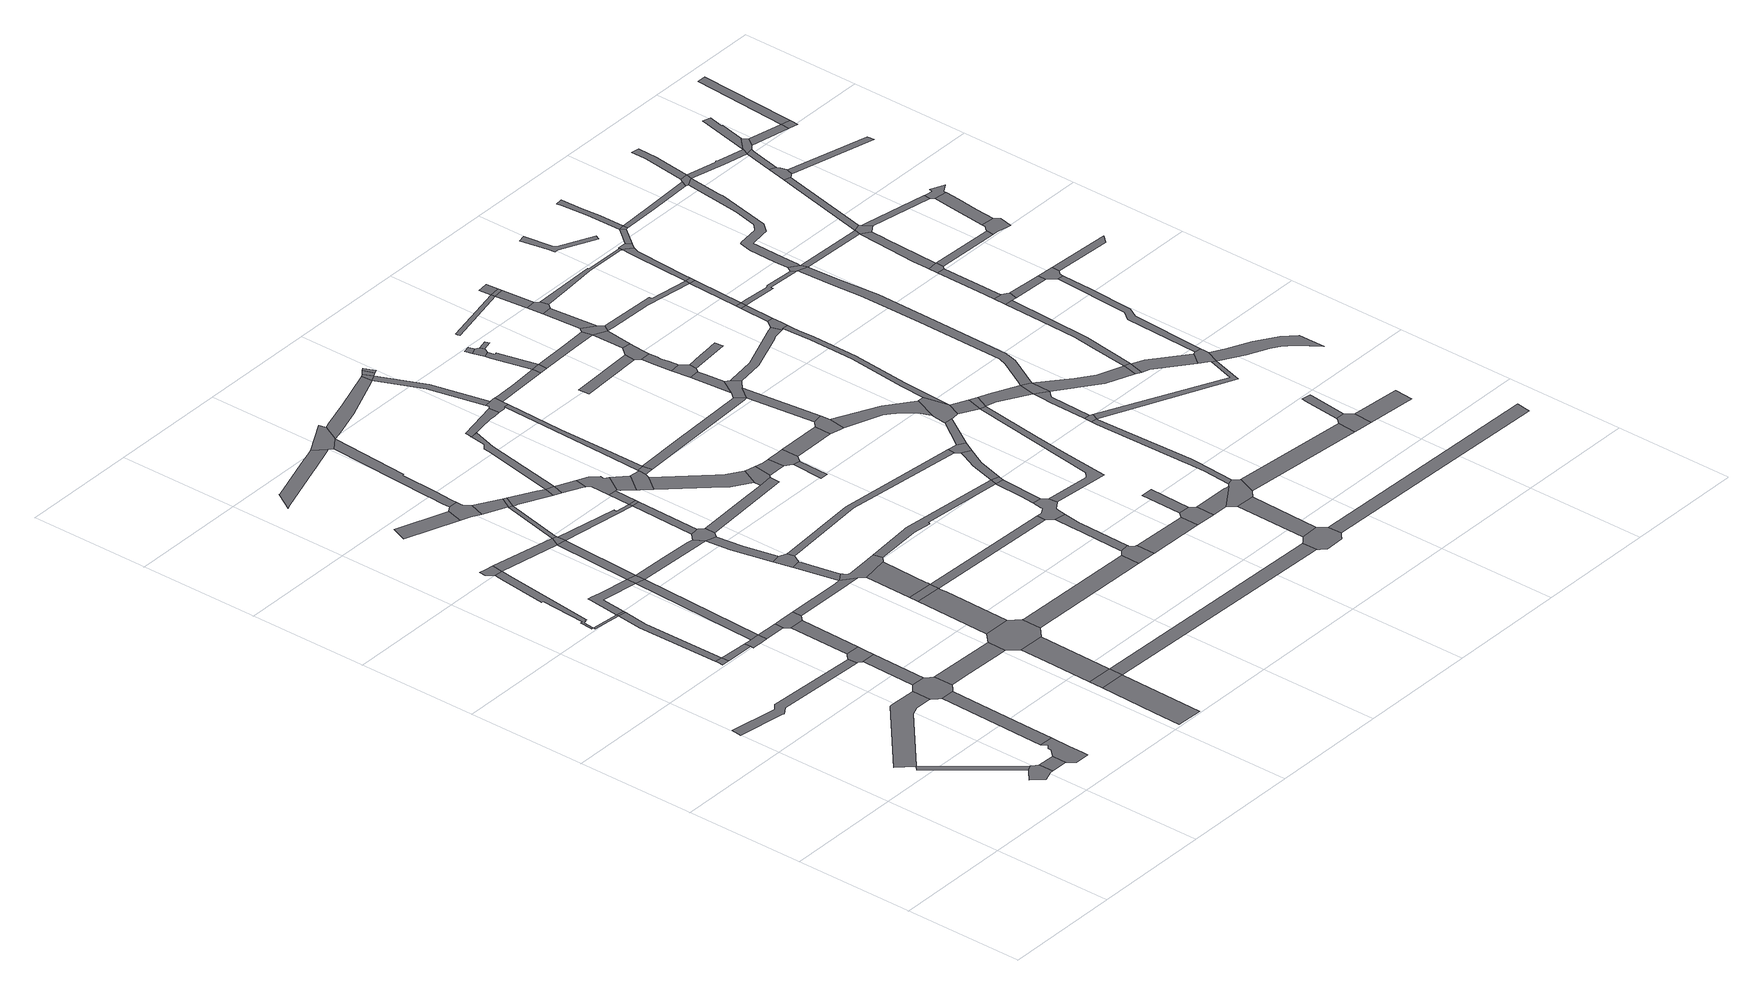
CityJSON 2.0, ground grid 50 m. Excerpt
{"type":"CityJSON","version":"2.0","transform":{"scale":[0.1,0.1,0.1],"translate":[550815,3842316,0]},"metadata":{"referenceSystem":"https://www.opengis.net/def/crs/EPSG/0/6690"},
"CityObjects":{
"road1":{"type":"Road","attributes":{"RoadStructureAttribute.sectionType":"1"},"geometry":[{"type":"MultiSurface","lod":"1","boundaries":[[[0,1,2,3]]]}]},
"road2":{"type":"Road","geometry":[{"type":"MultiSurface","lod":"1","boundaries":[[[4,5,3,2,6,7,8,9,10,11,12]]]}]},
"road3":{"type":"Road","attributes":{"RoadStructureAttribute.sectionType":"1"},"geometry":[{"type":"MultiSurface","lod":"1","boundaries":[[[13,14,15,16,17,0,18,19,20,21,22,23,24]]]}]},
"road4":{"type":"Road","attributes":{"RoadStructureAttribute.sectionType":"1"},"geometry":[{"type":"MultiSurface","lod":"1","boundaries":[[[12,11,25,26]]]}]},
"road5":{"type":"Road","attributes":{"RoadStructureAttribute.sectionType":"1"},"geometry":[{"type":"MultiSurface","lod":"1","boundaries":[[[27,28,29,30,31,32,33,34,35,36,37,38,39,40,41]]]}]},
"road6":{"type":"Road","geometry":[{"type":"MultiSurface","lod":"1","boundaries":[[[42,43,44,45,26,25,46,47,48,49,50]]]}]},
"road7":{"type":"Road","geometry":[{"type":"MultiSurface","lod":"1","boundaries":[[[51,52,53,54,55]]]}]},
"road8":{"type":"Road","attributes":{"RoadStructureAttribute.sectionType":"1"},"geometry":[{"type":"MultiSurface","lod":"1","boundaries":[[[56,57,58,42,50,59,60,61]]]}]},
"road9":{"type":"Road","attributes":{"RoadStructureAttribute.sectionType":"1"},"geometry":[{"type":"MultiSurface","lod":"1","boundaries":[[[55,54,62,63]]]}]},
"road10":{"type":"Road","attributes":{"RoadStructureAttribute.sectionType":"1"},"geometry":[{"type":"MultiSurface","lod":"1","boundaries":[[[64,65,66,51,55,67,68]]]}]},
"road11":{"type":"Road","attributes":{"RoadStructureAttribute.sectionType":"1"},"geometry":[{"type":"MultiSurface","lod":"1","boundaries":[[[69,70,64,71]]]}]},
"road12":{"type":"Road","attributes":{"RoadStructureAttribute.sectionType":"1"},"geometry":[{"type":"MultiSurface","lod":"1","boundaries":[[[72,73,74,75,76,77,78,79,80,69,81,82,83,84,85,86,87,88]]]}]},
"road13":{"type":"Road","geometry":[{"type":"MultiSurface","lod":"1","boundaries":[[[89,90,91,24,23,92,93,56,61,94,95,96,97,98]]]}]},
"road14":{"type":"Road","geometry":[{"type":"MultiSurface","lod":"1","boundaries":[[[71,64,68,99]]]}]},
"road15":{"type":"Road","geometry":[{"type":"MultiSurface","lod":"1","boundaries":[[[63,62,100,101,102,103,104,105,106,107]]]}]},
"road16":{"type":"Road","attributes":{"RoadStructureAttribute.sectionType":"1"},"geometry":[{"type":"MultiSurface","lod":"1","boundaries":[[[108,109,89,98,110]]]}]},
"road17":{"type":"Road","geometry":[{"type":"MultiSurface","lod":"1","boundaries":[[[111,112,113,114,72,88,115,116]]]}]},
"road18":{"type":"Road","geometry":[{"type":"MultiSurface","lod":"1","boundaries":[[[117,118,41,40,119,120,108,110,121,122]]]}]},
"road19":{"type":"Road","attributes":{"RoadStructureAttribute.sectionType":"1"},"geometry":[{"type":"MultiSurface","lod":"1","boundaries":[[[106,105,123,124]]]}]},
"road20":{"type":"Road","attributes":{"RoadStructureAttribute.sectionType":"1"},"geometry":[{"type":"MultiSurface","lod":"1","boundaries":[[[125,126,127,128,71,99,129,130,131,132]]]}]},
"road21":{"type":"Road","attributes":{"RoadStructureAttribute.sectionType":"1"},"geometry":[{"type":"MultiSurface","lod":"1","boundaries":[[[131,107,106,133]]]}]},
"road22":{"type":"Road","attributes":{"RoadStructureAttribute.sectionType":"1"},"geometry":[{"type":"MultiSurface","lod":"1","boundaries":[[[134,117,122,135]]]}]},
"road23":{"type":"Road","attributes":{"RoadStructureAttribute.sectionType":"1"},"geometry":[{"type":"MultiSurface","lod":"1","boundaries":[[[96,95,136,137,138,139]]]}]},
"road24":{"type":"Road","geometry":[{"type":"MultiSurface","lod":"1","boundaries":[[[140,141,124,123,142,134,135,143,144,145]]]}]},
"road25":{"type":"Road","attributes":{"RoadStructureAttribute.sectionType":"1"},"geometry":[{"type":"MultiSurface","lod":"1","boundaries":[[[146,147,148,149,150,151]]]}]},
"road26":{"type":"Road","attributes":{"RoadStructureAttribute.sectionType":"1"},"geometry":[{"type":"MultiSurface","lod":"1","boundaries":[[[116,115,152,153]]]}]},
"road27":{"type":"Road","geometry":[{"type":"MultiSurface","lod":"1","boundaries":[[[132,131,133,154]]]}]},
"road28":{"type":"Road","attributes":{"RoadStructureAttribute.sectionType":"1"},"geometry":[{"type":"MultiSurface","lod":"1","boundaries":[[[155,156,157,158]]]}]},
"road29":{"type":"Road","geometry":[{"type":"MultiSurface","lod":"1","boundaries":[[[159,146,151,160]]]}]},
"road30":{"type":"Road","attributes":{"RoadStructureAttribute.sectionType":"1"},"geometry":[{"type":"MultiSurface","lod":"1","boundaries":[[[152,132,154,161,162]]]}]},
"road31":{"type":"Road","attributes":{"RoadStructureAttribute.sectionType":"1"},"geometry":[{"type":"MultiSurface","lod":"1","boundaries":[[[163,164,165,159,160,166,167]]]}]},
"road32":{"type":"Road","geometry":[{"type":"MultiSurface","lod":"1","boundaries":[[[153,152,162,168,169]]]}]},
"road33":{"type":"Road","attributes":{"function":"3","RoadStructureAttribute.sectionType":"1"},"geometry":[{"type":"MultiSurface","lod":"1","boundaries":[[[170,171,172,173,174,175,176,177,178,179,180]]]}]},
"road34":{"type":"Road","attributes":{"RoadStructureAttribute.sectionType":"1"},"geometry":[{"type":"MultiSurface","lod":"1","boundaries":[[[181,145,144,182,183,184]]]}]},
"road35":{"type":"Road","geometry":[{"type":"MultiSurface","lod":"1","boundaries":[[[185,186,158,157,187,188,189,190,191,192,193]]]}]},
"road36":{"type":"Road","attributes":{"RoadStructureAttribute.sectionType":"1"},"geometry":[{"type":"MultiSurface","lod":"1","boundaries":[[[194,195,154,133,196,197,198,199]]]}]},
"road37":{"type":"Road","geometry":[{"type":"MultiSurface","lod":"1","boundaries":[[[200,139,138,163,167,201,202,203,204]]]}]},
"road38":{"type":"Road","attributes":{"RoadStructureAttribute.sectionType":"1"},"geometry":[{"type":"MultiSurface","lod":"1","boundaries":[[[205,206,153,169,207,208,209]]]}]},
"road39":{"type":"Road","attributes":{"RoadStructureAttribute.sectionType":"1"},"geometry":[{"type":"MultiSurface","lod":"1","boundaries":[[[189,188,210,211]]]}]},
"road40":{"type":"Road","attributes":{"RoadStructureAttribute.sectionType":"1"},"geometry":[{"type":"MultiSurface","lod":"1","boundaries":[[[212,200,204,213,214,215]]]}]},
"road41":{"type":"Road","geometry":[{"type":"MultiSurface","lod":"1","boundaries":[[[211,210,205,209,216]]]}]},
"road42":{"type":"Road","attributes":{"RoadStructureAttribute.sectionType":"1"},"geometry":[{"type":"MultiSurface","lod":"1","boundaries":[[[217,218,219,168,162,220,221]]]}]},
"road43":{"type":"Road","attributes":{"RoadStructureAttribute.sectionType":"1"},"geometry":[{"type":"MultiSurface","lod":"1","boundaries":[[[222,223,224,225,184,226]]]}]},
"road44":{"type":"Road","attributes":{"RoadStructureAttribute.sectionType":"1"},"geometry":[{"type":"MultiSurface","lod":"1","boundaries":[[[227,228,229,230,231,232,233,234,235,236,237,185,193]]]}]},
"road45":{"type":"Road","geometry":[{"type":"MultiSurface","lod":"1","boundaries":[[[238,212,215,239]]]}]},
"road46":{"type":"Road","geometry":[{"type":"MultiSurface","lod":"1","boundaries":[[[240,241,242,224,223,243,244,245]]]}]},
"road47":{"type":"Road","attributes":{"RoadStructureAttribute.sectionType":"1"},"geometry":[{"type":"MultiSurface","lod":"1","boundaries":[[[198,246,242,241,247,248]]]}]},
"road48":{"type":"Road","attributes":{"RoadStructureAttribute.sectionType":"1"},"geometry":[{"type":"MultiSurface","lod":"1","boundaries":[[[249,216,209,250,251,252,253]]]}]},
"road49":{"type":"Road","attributes":{"RoadStructureAttribute.sectionType":"1"},"geometry":[{"type":"MultiSurface","lod":"1","boundaries":[[[254,255,256,257,238,239]]]}]},
"road50":{"type":"Road","geometry":[{"type":"MultiSurface","lod":"1","boundaries":[[[258,259,260,199,198,248,261,262]]]}]},
"road51":{"type":"Road","geometry":[{"type":"MultiSurface","lod":"1","boundaries":[[[263,264,265,266,267,226,184,183,257,256,268,269]]]}]},
"road52":{"type":"Road","geometry":[{"type":"MultiSurface","lod":"1","boundaries":[[[270,170,180,271,233,232,272]]]}]},
"road53":{"type":"Road","attributes":{"RoadStructureAttribute.sectionType":"1"},"geometry":[{"type":"MultiSurface","lod":"1","boundaries":[[[220,273,260,259,274]]]}]},
"road54":{"type":"Road","geometry":[{"type":"MultiSurface","lod":"1","boundaries":[[[253,252,275,276]]]}]},
"road55":{"type":"Road","geometry":[{"type":"MultiSurface","lod":"1","boundaries":[[[221,220,274,277]]]}]},
"road56":{"type":"Road","attributes":{"RoadStructureAttribute.sectionType":"1"},"geometry":[{"type":"MultiSurface","lod":"1","boundaries":[[[278,276,275,279,280,281]]]}]},
"road57":{"type":"Road","attributes":{"RoadStructureAttribute.sectionType":"1"},"geometry":[{"type":"MultiSurface","lod":"1","boundaries":[[[282,221,277,283]]]}]},
"road58":{"type":"Road","geometry":[{"type":"MultiSurface","lod":"1","boundaries":[[[284,285,286,281,280,287,288,282,283,289,290]]]}]},
"road59":{"type":"Road","attributes":{"RoadStructureAttribute.sectionType":"1"},"geometry":[{"type":"MultiSurface","lod":"1","boundaries":[[[202,201,291,292]]]}]},
"road60":{"type":"Road","attributes":{"RoadStructureAttribute.sectionType":"1"},"geometry":[{"type":"MultiSurface","lod":"1","boundaries":[[[293,294,295,296,297,298,253,276]]]}]},
"road61":{"type":"Road","attributes":{"RoadStructureAttribute.sectionType":"1"},"geometry":[{"type":"MultiSurface","lod":"1","boundaries":[[[290,289,299,300,301]]]}]},
"road62":{"type":"Road","geometry":[{"type":"MultiSurface","lod":"1","boundaries":[[[301,300,302,303,304,305,306]]]}]},
"road63":{"type":"Road","attributes":{"RoadStructureAttribute.sectionType":"1"},"geometry":[{"type":"MultiSurface","lod":"1","boundaries":[[[307,308,309,310,311,262,261]]]}]},
"road64":{"type":"Road","attributes":{"RoadStructureAttribute.sectionType":"1"},"geometry":[{"type":"MultiSurface","lod":"1","boundaries":[[[160,151,312,313]]]}]},
"road65":{"type":"Road","attributes":{"function":"3","RoadStructureAttribute.sectionType":"1"},"geometry":[{"type":"MultiSurface","lod":"1","boundaries":[[[314,315,316,272,232,317,318,319,320,321,322]]]}]},
"road66":{"type":"Road","attributes":{"RoadStructureAttribute.sectionType":"1"},"geometry":[{"type":"MultiSurface","lod":"1","boundaries":[[[239,215,323,324]]]}]},
"road67":{"type":"Road","geometry":[{"type":"MultiSurface","lod":"1","boundaries":[[[325,326,306,305,327]]]}]},
"road68":{"type":"Road","attributes":{"RoadStructureAttribute.sectionType":"1"},"geometry":[{"type":"MultiSurface","lod":"1","boundaries":[[[328,329,330,304,303,331,332,333,334]]]}]},
"road69":{"type":"Road","attributes":{"RoadStructureAttribute.sectionType":"1"},"geometry":[{"type":"MultiSurface","lod":"1","boundaries":[[[335,336,337,338,295,339,340,341,342]]]}]},
"road70":{"type":"Road","attributes":{"RoadStructureAttribute.sectionType":"1"},"geometry":[{"type":"MultiSurface","lod":"1","boundaries":[[[343,344,345,326,325,346,347,348]]]}]},
"road71":{"type":"Road","attributes":{"RoadStructureAttribute.sectionType":"1"},"geometry":[{"type":"MultiSurface","lod":"1","boundaries":[[[349,350,269,268,351,352,353,354,355,356,357]]]}]},
"road72":{"type":"Road","attributes":{"RoadStructureAttribute.sectionType":"1"},"geometry":[{"type":"MultiSurface","lod":"1","boundaries":[[[358,245,244,359,360,361]]]}]},
"road73":{"type":"Road","geometry":[{"type":"MultiSurface","lod":"1","boundaries":[[[362,334,333,310,309,363,364,365]]]}]},
"road74":{"type":"Road","geometry":[{"type":"MultiSurface","lod":"1","boundaries":[[[366,367,368,369,292,291,370,371]]]}]},
"road75":{"type":"Road","geometry":[{"type":"MultiSurface","lod":"1","boundaries":[[[372,314,322,373]]]}]},
"road76":{"type":"Road","attributes":{"RoadStructureAttribute.sectionType":"1"},"geometry":[{"type":"MultiSurface","lod":"1","boundaries":[[[374,375,373,322,376,377,378]]]}]},
"road77":{"type":"Road","geometry":[{"type":"MultiSurface","lod":"1","boundaries":[[[378,377,379,335,342,380,381,343,348,382,383,384]]]}]},
"road78":{"type":"Road","attributes":{"RoadStructureAttribute.sectionType":"1"},"geometry":[{"type":"MultiSurface","lod":"1","boundaries":[[[385,365,364,386,387,388]]]}]},
"road79":{"type":"Road","attributes":{"function":"3","RoadStructureAttribute.sectionType":"1"},"geometry":[{"type":"MultiSurface","lod":"1","boundaries":[[[389,372,373,390,391]]]}]},
"road80":{"type":"Road","geometry":[{"type":"MultiSurface","lod":"1","boundaries":[[[392,389,391,393]]]}]},
"road81":{"type":"Road","geometry":[{"type":"MultiSurface","lod":"1","boundaries":[[[394,395,396,397,398]]]}]},
"road82":{"type":"Road","attributes":{"RoadStructureAttribute.sectionType":"1"},"geometry":[{"type":"MultiSurface","lod":"1","boundaries":[[[399,400,401,402,403,369,368,404,405,406,407]]]}]},
"road83":{"type":"Road","geometry":[{"type":"MultiSurface","lod":"1","boundaries":[[[408,409,388,387,410,411,394,398,412,413,414]]]}]},
"road84":{"type":"Road","attributes":{"RoadStructureAttribute.sectionType":"1"},"geometry":[{"type":"MultiSurface","lod":"1","boundaries":[[[415,416,417,325,327,418,419,420]]]}]},
"road85":{"type":"Road","geometry":[{"type":"MultiSurface","lod":"1","boundaries":[[[421,422,423,424,425,426,427,324,323,428,399,407,429,430,431,432,433,434,435,436,437]]]}]},
"road86":{"type":"Road","attributes":{"RoadStructureAttribute.sectionType":"1"},"geometry":[{"type":"MultiSurface","lod":"1","boundaries":[[[438,371,370,439,440]]]}]},
"road87":{"type":"Road","attributes":{"RoadStructureAttribute.sectionType":"1"},"geometry":[{"type":"MultiSurface","lod":"1","boundaries":[[[441,442,443,384,383,444,445,446]]]}]},
"road88":{"type":"Road","attributes":{"RoadStructureAttribute.sectionType":"1"},"geometry":[{"type":"MultiSurface","lod":"1","boundaries":[[[356,447,421,437,448]]]}]},
"road89":{"type":"Road","attributes":{"RoadStructureAttribute.sectionType":"1"},"geometry":[{"type":"MultiSurface","lod":"1","boundaries":[[[414,413,449,450,451]]]}]},
"road90":{"type":"Road","geometry":[{"type":"MultiSurface","lod":"1","boundaries":[[[357,356,448,452]]]}]},
"road91":{"type":"Road","geometry":[{"type":"MultiSurface","lod":"1","boundaries":[[[453,441,446,454]]]}]},
"road92":{"type":"Road","attributes":{"RoadStructureAttribute.sectionType":"1"},"geometry":[{"type":"MultiSurface","lod":"1","boundaries":[[[455,456,457,458,459,441,453]]]}]},
"road93":{"type":"Road","attributes":{"RoadStructureAttribute.sectionType":"1"},"geometry":[{"type":"MultiSurface","lod":"1","boundaries":[[[460,461,462,463]]]}]},
"road94":{"type":"Road","geometry":[{"type":"MultiSurface","lod":"1","boundaries":[[[463,462,458,457,464,465]]]}]},
"road95":{"type":"Road","geometry":[{"type":"MultiSurface","lod":"1","boundaries":[[[466,440,439,467,468,469]]]}]},
"road96":{"type":"Road","attributes":{"RoadStructureAttribute.sectionType":"1"},"geometry":[{"type":"MultiSurface","lod":"1","boundaries":[[[470,471,472,473,357,452,474,475]]]}]},
"road97":{"type":"Road","geometry":[{"type":"MultiSurface","lod":"1","boundaries":[[[476,477,451,450,478,479,480]]]}]},
"road98":{"type":"Road","geometry":[{"type":"MultiSurface","lod":"1","boundaries":[[[481,482,483,484,485,486,313,312,487,488,489,490,491,492]]]}]},
"road99":{"type":"Road","attributes":{"RoadStructureAttribute.sectionType":"1"},"geometry":[{"type":"MultiSurface","lod":"1","boundaries":[[[493,494,495,496]]]}]},
"road100":{"type":"Road","geometry":[{"type":"MultiSurface","lod":"1","boundaries":[[[497,498,466,469]]]}]},
"road101":{"type":"Road","geometry":[{"type":"MultiSurface","lod":"1","boundaries":[[[499,500,465,464]]]}]},
"road102":{"type":"Road","geometry":[{"type":"MultiSurface","lod":"1","boundaries":[[[361,360,501,470,475,502,503]]]}]},
"road103":{"type":"Road","attributes":{"RoadStructureAttribute.sectionType":"1"},"geometry":[{"type":"MultiSurface","lod":"1","boundaries":[[[504,420,477,476]]]}]},
"road104":{"type":"Road","attributes":{"RoadStructureAttribute.sectionType":"1"},"geometry":[{"type":"MultiSurface","lod":"1","boundaries":[[[505,506,484,483,507]]]}]},
"road105":{"type":"Road","attributes":{"RoadStructureAttribute.sectionType":"1"},"geometry":[{"type":"MultiSurface","lod":"1","boundaries":[[[508,509,468,467,510,511]]]}]},
"road106":{"type":"Road","attributes":{"RoadStructureAttribute.sectionType":"1"},"geometry":[{"type":"MultiSurface","lod":"1","boundaries":[[[512,513,514,515,516,434,433,517,518,519,520,521,522]]]}]},
"road107":{"type":"Road","geometry":[{"type":"MultiSurface","lod":"1","boundaries":[[[523,524,525,526,415,420,504,527,528,529]]]}]},
"road108":{"type":"Road","attributes":{"RoadStructureAttribute.sectionType":"1"},"geometry":[{"type":"MultiSurface","lod":"1","boundaries":[[[530,531,453,454,532,533]]]}]},
"road109":{"type":"Road","attributes":{"RoadStructureAttribute.sectionType":"1"},"geometry":[{"type":"MultiSurface","lod":"1","boundaries":[[[534,535,536,537,524,523]]]}]},
"road110":{"type":"Road","attributes":{"RoadStructureAttribute.sectionType":"1"},"geometry":[{"type":"MultiSurface","lod":"1","boundaries":[[[538,503,502,539,540]]]}]},
"road111":{"type":"Road","attributes":{"RoadStructureAttribute.sectionType":"1"},"geometry":[{"type":"MultiSurface","lod":"1","boundaries":[[[541,542,543,480,479,544,545,546,547,548,549,550,551,552]]]}]},
"road112":{"type":"Road","geometry":[{"type":"MultiSurface","lod":"1","boundaries":[[[553,554,536,535,555,556]]]}]},
"road113":{"type":"Road","geometry":[{"type":"MultiSurface","lod":"1","boundaries":[[[557,558,511,510,505,507,559,560]]]}]},
"road114":{"type":"Road","attributes":{"RoadStructureAttribute.sectionType":"1"},"geometry":[{"type":"MultiSurface","lod":"1","boundaries":[[[561,562,563,564,565,566,554,553]]]}]},
"road115":{"type":"Road","geometry":[{"type":"MultiSurface","lod":"1","boundaries":[[[567,493,496,565,564,568,569,570]]]}]},
"road116":{"type":"Road","attributes":{"RoadStructureAttribute.sectionType":"1"},"geometry":[{"type":"MultiSurface","lod":"1","boundaries":[[[571,572,573,574,575]]]}]},
"road117":{"type":"Road","attributes":{"RoadStructureAttribute.sectionType":"1"},"geometry":[{"type":"MultiSurface","lod":"1","boundaries":[[[533,567,570,576]]]}]},
"road118":{"type":"Road","geometry":[{"type":"MultiSurface","lod":"1","boundaries":[[[552,551,577,538,540,578,579,580,581,582]]]}]},
"road119":{"type":"Road","geometry":[{"type":"MultiSurface","lod":"1","boundaries":[[[583,584,585,586,556,555]]]}]},
"road120":{"type":"Road","geometry":[{"type":"MultiSurface","lod":"1","boundaries":[[[587,530,533,576,588,589,590]]]}]},
"road121":{"type":"Road","attributes":{"RoadStructureAttribute.sectionType":"1"},"geometry":[{"type":"MultiSurface","lod":"1","boundaries":[[[591,592,587,590]]]}]},
"road122":{"type":"Road","attributes":{"RoadStructureAttribute.sectionType":"1"},"geometry":[{"type":"MultiSurface","lod":"1","boundaries":[[[593,581,580,594,512,595]]]}]},
"road123":{"type":"Road","attributes":{"RoadStructureAttribute.sectionType":"1"},"geometry":[{"type":"MultiSurface","lod":"1","boundaries":[[[596,597,598,599,600,558,557,601,602,603,604,605]]]}]},
"road124":{"type":"Road","geometry":[{"type":"MultiSurface","lod":"1","boundaries":[[[606,607,592,591,608,609]]]}]},
"road125":{"type":"Road","attributes":{"RoadStructureAttribute.sectionType":"1"},"geometry":[{"type":"MultiSurface","lod":"1","boundaries":[[[610,611,612,613,614,615,529,528,616,617,618,619,620]]]}]},
"road126":{"type":"Road","attributes":{"RoadStructureAttribute.sectionType":"1"},"geometry":[{"type":"MultiSurface","lod":"1","boundaries":[[[621,575,622,623,607,606]]]}]},
"road127":{"type":"Road","geometry":[{"type":"MultiSurface","lod":"1","boundaries":[[[595,512,522,624]]]}]},
"road128":{"type":"Road","geometry":[{"type":"MultiSurface","lod":"1","boundaries":[[[625,571,575,621]]]}]},
"road129":{"type":"Road","attributes":{"RoadStructureAttribute.sectionType":"1"},"geometry":[{"type":"MultiSurface","lod":"1","boundaries":[[[626,627,628,571,625]]]}]},
"road130":{"type":"Road","geometry":[{"type":"MultiSurface","lod":"1","boundaries":[[[629,596,605,630,631]]]}]},
"road131":{"type":"Road","attributes":{"RoadStructureAttribute.sectionType":"1"},"geometry":[{"type":"MultiSurface","lod":"1","boundaries":[[[632,633,634,635,636,582,581,637,638,639,640,641,642,643,644,645]]]}]},
"road132":{"type":"Road","attributes":{"RoadStructureAttribute.sectionType":"1"},"geometry":[{"type":"MultiSurface","lod":"1","boundaries":[[[646,624,522,647,648,649,650]]]}]},
"road133":{"type":"Road","attributes":{"RoadStructureAttribute.sectionType":"1"},"geometry":[{"type":"MultiSurface","lod":"1","boundaries":[[[560,559,651,652]]]}]},
"road134":{"type":"Road","attributes":{"RoadStructureAttribute.sectionType":"1"},"geometry":[{"type":"MultiSurface","lod":"1","boundaries":[[[649,653,654,655,629,631,656,657,658,659]]]}]},
"road135":{"type":"Road","attributes":{"RoadStructureAttribute.sectionType":"1"},"geometry":[{"type":"MultiSurface","lod":"1","boundaries":[[[660,661,662,588,576,663,664,665,666,667]]]}]},
"road136":{"type":"Road","geometry":[{"type":"MultiSurface","lod":"1","boundaries":[[[668,650,649,659,669]]]}]},
"road137":{"type":"Road","geometry":[{"type":"MultiSurface","lod":"1","boundaries":[[[670,610,620,632,645,671,672]]]}]},
"road138":{"type":"Road","attributes":{"RoadStructureAttribute.sectionType":"1"},"geometry":[{"type":"MultiSurface","lod":"1","boundaries":[[[673,674,609,608,675,676,677,678,679]]]}]},
"road139":{"type":"Road","attributes":{"RoadStructureAttribute.sectionType":"1"},"geometry":[{"type":"MultiSurface","lod":"1","boundaries":[[[680,492,491,681,682,683]]]}]},
"road140":{"type":"Road","attributes":{"RoadStructureAttribute.sectionType":"1"},"geometry":[{"type":"MultiSurface","lod":"1","boundaries":[[[684,670,672,685]]]}]},
"road141":{"type":"Road","geometry":[{"type":"MultiSurface","lod":"1","boundaries":[[[686,684,685,687]]]}]},
"road142":{"type":"Road","attributes":{"RoadStructureAttribute.sectionType":"1"},"geometry":[{"type":"MultiSurface","lod":"1","boundaries":[[[688,689,690,691,669,659,692,693,694]]]}]},
"road143":{"type":"Road","attributes":{"RoadStructureAttribute.sectionType":"1"},"geometry":[{"type":"MultiSurface","lod":"1","boundaries":[[[666,686,687,695,696]]]}]},
"road144":{"type":"Road","attributes":{"RoadStructureAttribute.sectionType":"1"},"geometry":[{"type":"MultiSurface","lod":"1","boundaries":[[[697,630,605,698,699,700]]]}]},
"road145":{"type":"Road","geometry":[{"type":"MultiSurface","lod":"1","boundaries":[[[667,666,696,701]]]}]},
"road146":{"type":"Road","attributes":{"RoadStructureAttribute.sectionType":"1"},"geometry":[{"type":"MultiSurface","lod":"1","boundaries":[[[702,703,704,705,706,707,708,709,710,711,712,668,669,713,714,715,716,717,718,719,720,721,722,723]]]}]},
"road147":{"type":"Road","attributes":{"RoadStructureAttribute.sectionType":"1"},"geometry":[{"type":"MultiSurface","lod":"1","boundaries":[[[678,724,725,726,727,728,729,667,701,730,731,732,733]]]}]},
"road148":{"type":"Road","geometry":[{"type":"MultiSurface","lod":"1","boundaries":[[[734,735,736,652,651,737,738,739]]]}]},
"road149":{"type":"Road","attributes":{"RoadStructureAttribute.sectionType":"1"},"geometry":[{"type":"MultiSurface","lod":"1","boundaries":[[[740,741,742,687,685,743,744,745,746,702,747]]]}]},
"road150":{"type":"Road","geometry":[{"type":"MultiSurface","lod":"1","boundaries":[[[748,749,750,751,752,753,754,755,756]]]}]},
"road151":{"type":"Road","geometry":[{"type":"MultiSurface","lod":"1","boundaries":[[[694,693,757,758,759]]]}]},
"road152":{"type":"Road"},
"road153":{"type":"Road","geometry":[{"type":"MultiSurface","lod":"1","boundaries":[[[760,761,762,763,764,735,734]]]}]},
"road154":{"type":"Road","geometry":[{"type":"MultiSurface","lod":"1","boundaries":[[[765,766,679,678,733,767,768,769]]]}]},
"road155":{"type":"Road","attributes":{"RoadStructureAttribute.sectionType":"1"},"geometry":[{"type":"MultiSurface","lod":"1","boundaries":[[[770,771,758,757,772,773,774]]]}]},
"road156":{"type":"Road","attributes":{"RoadStructureAttribute.sectionType":"1"},"geometry":[{"type":"MultiSurface","lod":"1","boundaries":[[[775,765,769,776]]]}]},
"road157":{"type":"Road","attributes":{"RoadStructureAttribute.sectionType":"1"},"geometry":[{"type":"MultiSurface","lod":"1","boundaries":[[[777,739,738,778,779]]]}]},
"road158":{"type":"Road","attributes":{"RoadStructureAttribute.sectionType":"1"},"geometry":[{"type":"MultiSurface","lod":"1","boundaries":[[[780,781,782,783,694,759,784,785,786]]]}]},
"road159":{"type":"Road","geometry":[{"type":"MultiSurface","lod":"1","boundaries":[[[787,788,747,702,723,789]]]}]},
"road160":{"type":"Road","geometry":[{"type":"MultiSurface","lod":"1","boundaries":[[[790,775,776,791]]]}]},
"road161":{"type":"Road","geometry":[{"type":"MultiSurface","lod":"1","boundaries":[[[792,774,773,793,700,699,794,795,796,797]]]}]},
"road162":{"type":"Road","attributes":{"RoadStructureAttribute.sectionType":"1"},"geometry":[{"type":"MultiSurface","lod":"1","boundaries":[[[798,799,800,801,802,803,775,790]]]}]},
"road163":{"type":"Road","geometry":[{"type":"MultiSurface","lod":"1","boundaries":[[[804,780,786,805,806,807,808,809,810]]]}]},
"road164":{"type":"Road","attributes":{"RoadStructureAttribute.sectionType":"1"},"geometry":[{"type":"MultiSurface","lod":"1","boundaries":[[[811,812,804,810,813]]]}]},
"road165":{"type":"Road","attributes":{"RoadStructureAttribute.sectionType":"1"},"geometry":[{"type":"MultiSurface","lod":"1","boundaries":[[[814,815,816,817,794,699,818,819,820,821,822,823,824,825]]]}]},
"road166":{"type":"Road","attributes":{"RoadStructureAttribute.sectionType":"1"},"geometry":[{"type":"MultiSurface","lod":"1","boundaries":[[[789,723,826,827]]]}]},
"road167":{"type":"Road","attributes":{"RoadStructureAttribute.sectionType":"1"},"geometry":[{"type":"MultiSurface","lod":"1","boundaries":[[[828,829,830,792,797,831,832,833,834]]]}]},
"road168":{"type":"Road","attributes":{"RoadStructureAttribute.sectionType":"1"},"geometry":[{"type":"MultiSurface","lod":"1","boundaries":[[[835,836,790,791,837,838]]]}]},
"road169":{"type":"Road","attributes":{"RoadStructureAttribute.sectionType":"1"},"geometry":[{"type":"MultiSurface","lod":"1","boundaries":[[[839,840,841,842,843,844,845,846,847,848,849,850,851,852,853,854,855,856,857,858,859,860,861,862,863,787,789]]]}]},
"road170":{"type":"Road","geometry":[{"type":"MultiSurface","lod":"1","boundaries":[[[864,865,811,813,866,867,868]]]}]},
"road171":{"type":"Road","attributes":{"RoadStructureAttribute.sectionType":"1"},"geometry":[{"type":"MultiSurface","lod":"1","boundaries":[[[807,806,869,870]]]}]},
"road172":{"type":"Road","attributes":{"RoadStructureAttribute.sectionType":"1"},"geometry":[{"type":"MultiSurface","lod":"1","boundaries":[[[826,871,872,873,865,864,874,875,876,877]]]}]},
"road173":{"type":"Road","geometry":[{"type":"MultiSurface","lod":"1","boundaries":[[[870,869,828,834,878,879,880]]]}]},
"road174":{"type":"Road","geometry":[{"type":"MultiSurface","lod":"1","boundaries":[[[881,827,826,877,882,883]]]}]},
"road175":{"type":"Road","attributes":{"RoadStructureAttribute.sectionType":"1"},"geometry":[{"type":"MultiSurface","lod":"1","boundaries":[[[884,864,868,885,886]]]}]},
"road176":{"type":"Road","geometry":[{"type":"MultiSurface","lod":"1","boundaries":[[[887,888,835,838,851,850]]]}]},
"road177":{"type":"Road","attributes":{"RoadStructureAttribute.sectionType":"1"},"geometry":[{"type":"MultiSurface","lod":"1","boundaries":[[[889,890,827,881,891,892]]]}]},
"road178":{"type":"Road","attributes":{"RoadStructureAttribute.sectionType":"1"},"geometry":[{"type":"MultiSurface","lod":"1","boundaries":[[[893,894,895,888,887,896,897,898]]]}]},
"road179":{"type":"Road","attributes":{"RoadStructureAttribute.sectionType":"1"},"geometry":[{"type":"MultiSurface","lod":"1","boundaries":[[[899,883,882,900,901,902]]]}]},
"road180":{"type":"Road","attributes":{"RoadStructureAttribute.sectionType":"1"},"geometry":[{"type":"MultiSurface","lod":"1","boundaries":[[[880,879,903,904]]]}]},
"road181":{"type":"Road","attributes":{"RoadStructureAttribute.sectionType":"1"},"geometry":[{"type":"MultiSurface","lod":"1","boundaries":[[[905,906,907,887,850,908,909,910]]]}]},
"road182":{"type":"Road","geometry":[{"type":"MultiSurface","lod":"1","boundaries":[[[911,912,913,886,885,914,915,916,917,918,919]]]}]},
"road183":{"type":"Road","geometry":[{"type":"MultiSurface","lod":"1","boundaries":[[[920,889,892,921,922,923,924,925,926,927]]]}]},
"road184":{"type":"Road","attributes":{"RoadStructureAttribute.sectionType":"1"},"geometry":[{"type":"MultiSurface","lod":"1","boundaries":[[[928,929,911,919,930,931,932]]]}]},
"road185":{"type":"Road","attributes":{"RoadStructureAttribute.sectionType":"1"},"geometry":[{"type":"MultiSurface","lod":"1","boundaries":[[[933,934,909,920,927]]]}]},
"road186":{"type":"Road","geometry":[{"type":"MultiSurface","lod":"1","boundaries":[[[935,936,937,902,901,928,932,938,939]]]}]},
"road187":{"type":"Road","geometry":[{"type":"MultiSurface","lod":"1","boundaries":[[[940,910,909,934,941,942]]]}]},
"road188":{"type":"Road","attributes":{"RoadStructureAttribute.sectionType":"1"},"geometry":[{"type":"MultiSurface","lod":"1","boundaries":[[[943,910,940,944,945,946]]]}]},
"road189":{"type":"Road","attributes":{"RoadStructureAttribute.sectionType":"1"},"geometry":[{"type":"MultiSurface","lod":"1","boundaries":[[[924,923,947,948]]]}]},
"road190":{"type":"Road","attributes":{"RoadStructureAttribute.sectionType":"1"},"geometry":[{"type":"MultiSurface","lod":"1","boundaries":[[[942,941,949,950]]]}]},
"road191":{"type":"Road","geometry":[{"type":"MultiSurface","lod":"1","boundaries":[[[950,949,951,952,953]]]}]},
"road192":{"type":"Road","attributes":{"RoadStructureAttribute.sectionType":"1"},"geometry":[{"type":"MultiSurface","lod":"1","boundaries":[[[954,955,956,957,950,953]]]}]}
},
"vertices":[
[240,565,0],[222,549,0],[473,242,0],[498,253,0],
[502,248,0],[501,250,0],[468,237,0],[463,233,0],[425,199,0],[464,154,0],[508,170,0],[521,170,0],[522,231,0],
[602,879,0],[529,880,0],[490,881,0],[480,881,0],[184,624,0],[241,566,0],[493,786,0],[519,796,0],[532,801,0],[603,799,0],[605,799,0],[606,879,0],
[594,169,0],[594,229,0],
[572,1189,0],[235,1205,0],[230,1205,0],[223,1199,0],[205,1185,0],[201,1186,0],[7,1218,0],[0,1175,0],[202,1143,0],[205,1142,0],[216,1149,0],[238,1163,0],[570,1149,0],[621,1147,0],[620,1187,0],
[625,308,0],[639,286,0],[624,275,0],[624,260,0],[620,139,0],[681,139,0],[681,168,0],[683,230,0],[685,307,0],
[312,1542,0],[313,1531,0],[312,1510,0],[343,1509,0],[344,1542,0],
[635,769,0],[636,768,0],[626,345,0],[687,403,0],[693,680,0],[694,768,0],
[465,1506,0],[466,1535,0],
[322,1995,0],[321,1990,0],[310,1888,0],[342,1889,0],[354,1989,0],
[206,2016,0],[204,2006,0],[323,2005,0],
[246,2499,0],[244,2484,0],[242,2465,0],[218,2262,0],[226,2262,0],[212,2071,0],[202,2072,0],[197,2024,0],[196,2017,0],[206,2022,0],[211,2062,0],[220,2062,0],[222,2069,0],[231,2068,0],[254,2262,0],[278,2458,0],[282,2496,0],
[636,905,0],[629,899,0],[609,881,0],[607,797,0],[625,779,0],[704,777,0],[726,797,0],[725,877,0],[703,897,0],[697,903,0],
[355,1999,0],
[465,1497,0],[465,1494,0],[479,1494,0],[499,1494,0],[519,1494,0],[540,1494,0],[540,1533,0],[499,1533,0],
[642,1136,0],[642,1122,0],[702,1136,0],
[252,2549,0],[226,2554,0],[224,2527,0],[244,2501,0],[282,2498,0],[288,2543,0],
[644,1211,0],[636,1203,0],[625,1147,0],[640,1137,0],[703,1181,0],[704,1210,0],
[630,1492,0],[633,1532,0],
[397,2139,0],[355,2146,0],[339,2148,0],[338,2138,0],[368,2103,0],[391,2100,0],[522,2079,0],[523,2120,0],
[562,2071,0],
[650,1471,0],[711,1472,0],
[825,794,0],[962,791,0],[1016,790,0],[1018,870,0],
[681,1532,0],[641,1532,0],[640,1481,0],[720,1481,0],[732,1493,0],[732,1531,0],
[1047,369,0],[1046,310,0],[1041,125,0],[1038,10,0],[1148,7,0],[1156,367,0],
[537,2451,0],[559,2493,0],
[563,2112,0],
[249,2964,0],[224,2900,0],[442,2818,0],[460,2886,0],
[1049,429,0],[1158,427,0],
[579,2444,0],[579,2446,0],
[1055,749,0],[1053,628,0],[1050,474,0],[1158,437,0],[1165,745,0],
[577,2483,0],[577,2485,0],
[456,3515,0],[405,3498,0],[397,3496,0],[172,3423,0],[166,3422,0],[117,3342,0],[134,3348,0],[347,3418,0],[373,3427,0],[494,3467,0],[500,3469,0],
[967,1529,0],[992,1490,0],[1046,1489,0],[992,1530,0],
[485,2902,0],[465,2889,0],[482,2803,0],[522,2784,0],[542,2847,0],[533,2860,0],[524,2876,0],[524,2888,0],[524,2900,0],
[842,2101,0],[714,2107,0],[840,2062,0],[878,2060,0],[891,2060,0],[867,2100,0],
[1058,908,0],[1206,785,0],[1209,866,0],[1209,867,0],[1170,906,0],
[616,2738,0],[560,2495,0],[578,2490,0],[578,2491,0],[632,2732,0],
[617,2740,0],[644,2789,0],
[1065,1228,0],[1176,1193,0],[1176,1217,0],[1177,1224,0],
[659,2781,0],
[838,2426,0],[840,2436,0],[580,2482,0],[900,2402,0],[900,2417,0],
[997,1708,0],[994,1717,0],[954,1709,0],[990,1538,0],[1028,1555,0],
[526,2932,0],[530,2999,0],[539,3160,0],[545,3160,0],[567,3488,0],[568,3492,0],[517,3455,0],[498,3162,0],[490,3001,0],[490,3000,0],[486,2935,0],
[1066,1268,0],[1178,1264,0],
[1006,1783,0],[977,1796,0],[937,1787,0],[1012,1749,0],[1014,1753,0],[1009,1783,0],
[902,1954,0],[948,1938,0],[934,2047,0],
[761,2725,0],[643,2727,0],[650,2724,0],[775,2664,0],[790,2709,0],
[1178,1277,0],[1178,1280,0],[1183,1484,0],[1070,1467,0],
[932,2128,0],[930,2129,0],[893,2124,0],[951,2067,0],[953,2112,0],
[1128,1535,0],[1068,1530,0],[1052,1528,0],[1040,1534,0],[1032,1547,0],[1206,1504,0],[1196,1541,0],
[598,3593,0],[513,3459,0],[606,3566,0],
[893,2127,0],[935,2401,0],
[806,2650,0],[821,2697,0],
[935,2416,0],
[837,2691,0],[881,2615,0],[892,2609,0],[902,2661,0],
[903,2510,0],[937,2509,0],
[974,2595,0],[976,2609,0],[947,2640,0],[900,2601,0],[905,2590,0],[946,2511,0],[990,2581,0],
[1749,774,0],[1750,854,0],
[885,3030,0],[916,3129,0],[885,3126,0],[875,3060,0],[853,3042,0],[849,3019,0],
[952,2498,0],[990,2457,0],[1044,2530,0],
[999,2447,0],[1032,2411,0],[1080,2476,0],[1087,2493,0],[1091,2526,0],
[1217,2086,0],[1351,2096,0],[1353,2139,0],[1290,2133,0],[1215,2128,0],
[2218,342,0],[2216,403,0],
[940,3674,0],[756,3612,0],[630,3574,0],[571,3493,0],[610,3505,0],[734,3543,0],[930,3622,0],[939,3627,0],[943,3630,0],
[1757,1210,0],[1758,1246,0],
[1121,2536,0],[1092,2531,0],[1128,2496,0],
[1267,2273,0],[1242,2300,0],[1080,2474,0],[1169,2261,0],[1215,2211,0],[1290,2161,0],[1327,2235,0],
[1064,3192,0],[889,3156,0],[886,3141,0],[882,3126,0],[951,3136,0],[1016,3145,0],[1038,3146,0],[1067,3148,0],
[1107,3156,0],[1106,3101,0],[1097,2698,0],[1120,2676,0],[1120,2911,0],[1127,3156,0],
[1403,1559,0],[1392,1558,0],[1397,1519,0],[1399,1519,0],[1479,1511,0],[1480,1516,0],[1481,1520,0],[1825,1492,0],[1834,1519,0],
[1374,1811,0],[1386,1784,0],[1887,1732,0],[1890,1762,0],
[1348,2230,0],[1359,2147,0],[1361,2147,0],[1372,2225,0],
[1830,855,0],[1813,871,0],[1813,877,0],[1773,872,0],[1833,772,0],[1834,852,0],
[950,3681,0],[969,3644,0],
[1050,3455,0],[970,3643,0],[1022,3443,0],[1072,3213,0],[1103,3219,0],
[1075,3200,0],[1097,3150,0],[1103,3151,0],[1127,3181,0],[1129,3183,0],[1129,3219,0],
[1409,2218,0],[1372,2147,0],[1438,2147,0],[1438,2218,0],
[971,3697,0],[976,3647,0],[987,3652,0],
[982,3704,0],[1001,3657,0],
[1470,2127,0],[1462,1995,0],[1478,1994,0],[1494,1993,0],[1498,2123,0],
[1780,1183,0],[1780,1182,0],[1778,1100,0],[1778,1099,0],[1773,878,0],[1813,880,0],[1817,1096,0],[1818,1098,0],[1829,1176,0],
[1495,2218,0],[1459,2218,0],[1458,2135,0],[1466,2130,0],[1511,2139,0],[1518,2148,0],[1518,2218,0],
[1666,2562,0],[1345,2547,0],[1126,2537,0],[1347,2507,0],[1681,2524,0],[1694,2525,0],
[1813,1310,0],[1808,1268,0],[1808,1262,0],[1783,1247,0],[1782,1246,0],[1780,1246,0],[1770,1246,0],[1759,1208,0],[1835,1218,0],[1836,1221,0],[1836,1223,0],[1870,1247,0],[1874,1249,0],[1869,1284,0],[1866,1287,0],[1851,1305,0],[1850,1306,0],
[1836,852,0],[2072,767,0],[2074,844,0],
[1357,3231,0],[1237,3223,0],[1140,3219,0],[1140,3184,0],[1238,3188,0],[1359,3195,0],
[1819,1369,0],[1860,1486,0],
[1600,2149,0],[1702,2150,0],[1705,2219,0],
[1867,1509,0],
[1395,3233,0],[1392,3196,0],
[1358,3398,0],[1348,3396,0],[1341,3424,0],[1314,3414,0],[1320,3390,0],
[1323,3498,0],[1295,3491,0],[1302,3463,0],[1329,3473,0],
[1352,3446,0],[1346,3465,0],
[2093,867,0],[2160,765,0],[2162,844,0],[2141,864,0],
[1902,1712,0],[1892,1688,0],[1864,1627,0],[1849,1572,0],[1900,1619,0],[1938,1693,0],
[1770,2248,0],[1727,2241,0],[1748,2139,0],[1762,2136,0],[1774,2210,0],
[2345,410,0],[2328,430,0],[2327,431,0],[2249,429,0],[2248,428,0],[2228,412,0],[2227,332,0],[2245,313,0],[2325,314,0],[2343,330,0],[2355,340,0],[2354,399,0],
[1636,3035,0],[1359,3021,0],[1361,2976,0],[1632,2990,0],
[2145,1040,0],[2096,1041,0],
[1392,3456,0],[1388,3475,0],
[1891,1726,0],[1962,1738,0],[1932,1758,0],
[1734,2579,0],
[2255,734,0],[2255,732,0],[2335,729,0],
[2317,841,0],[2314,841,0],[2226,764,0],[2336,839,0],
[2163,1838,0],[2081,1286,0],[2079,1285,0],[2069,1275,0],[2061,1268,0],[2070,1232,0],[2112,1229,0],[2115,1256,0],[2135,1427,0],[2151,1572,0],[2190,1833,0],
[1726,2653,0],[1687,2587,0],[1667,2564,0],[1667,2563,0],[1763,2604,0],[1768,2608,0],[1748,2641,0],
[1655,3248,0],[1559,3242,0],[1561,3202,0],[1665,3206,0],
[1718,2735,0],[1714,2766,0],[1671,2762,0],[1673,2734,0],
[2016,1877,0],[2045,1868,0],[2049,1875,0],
[2033,2065,0],[1990,2098,0],[1959,2122,0],[1774,2133,0],[1914,2081,0],[1938,2063,0],[1952,2051,0],[1971,2034,0],[1990,2010,0],[2004,1993,0],[2024,1945,0],[2065,2041,0],
[1706,2846,0],[1663,2842,0],[1728,2783,0],[1731,2817,0],
[2374,858,0],[2347,849,0],[2366,756,0],[2397,834,0],
[1702,2887,0],[1698,2921,0],[1698,2939,0],[1697,2973,0],[1652,2971,0],[1655,2927,0],
[1667,3070,0],[1697,3006,0],[1701,3038,0],[1704,3066,0],
[1635,3647,0],[1361,3586,0],[1362,3577,0],[1364,3569,0],[1637,3630,0],
[1717,3180,0],
[2017,1887,0],[2063,1877,0],[2086,1879,0],[2089,1879,0],[2113,1939,0],[2093,2041,0],
[1901,2801,0],[1897,2836,0],[1841,2830,0],[1802,2825,0],
[1668,3266,0],[1735,3208,0],[1730,3214,0],[1717,3229,0],
[1700,3429,0],[1656,3426,0],
[2116,1937,0],[2162,1839,0],[2183,1907,0],
[2348,1478,0],[2348,1454,0],[2355,1053,0],[2355,1042,0],[2356,968,0],[2387,1026,0],[2388,1053,0],[2388,1055,0],[2375,1473,0],[2375,1477,0],
[1694,3497,0],[1651,3494,0],[1716,3449,0],[1710,3484,0],
[2100,2746,0],[2084,2740,0],[2080,2738,0],[1876,2659,0],[1756,2642,0],[1755,2642,0],[1885,2625,0],[2051,2688,0],[2062,2693,0],[2084,2698,0],[2114,2705,0],
[1682,3634,0],[1639,3619,0],[1650,3507,0],
[2216,1892,0],
[1680,3652,0],
[1676,3702,0],[1631,3698,0],[1636,3648,0],
[2349,1511,0],[2388,1505,0],[2377,1510,0],
[2121,2707,0],[2127,2585,0],[2126,2394,0],[2107,2214,0],[2099,2145,0],[2117,2011,0],[2119,2035,0],[2119,2040,0],[2125,2154,0],[2148,2394,0],[2151,2587,0],[2147,2657,0],[2147,2683,0],[2148,2706,0],
[2256,1875,0],[2196,1831,0],[2234,1821,0],[2358,1753,0],[2370,1822,0],
[2890,713,0],[2896,792,0],
[2358,1747,0],[2356,1709,0],[2354,1671,0],[2383,1690,0],[2396,1706,0],[2402,1712,0],[2406,1717,0],
[1979,3189,0],[1978,3203,0],[1744,3208,0],[1725,3180,0],[1742,3178,0],[1938,3174,0],[2138,3146,0],[2140,3168,0],
[2372,1823,0],[2409,1801,0],
[2124,2778,0],[2149,2739,0],[2150,2777,0],
[1985,3484,0],[1985,3489,0],[1833,3460,0],[1975,3473,0],[1984,3473,0],[2154,3471,0],[2155,3482,0],
[2880,388,0],[2881,328,0],[3384,316,0],[3393,376,0],
[2129,2904,0],[2155,2902,0],
[2130,2927,0],[2156,2926,0],
[2694,1617,0],[2596,1654,0],[2527,1700,0],[2459,1758,0],[2570,1597,0],[2684,1552,0],[2701,1615,0],
[2163,3129,0],[2164,3144,0],
[2881,1277,0],[2891,1249,0],[2932,1382,0],[2917,1390,0],
[2165,3167,0],
[2440,2901,0],[2443,2891,0],[2443,2886,0],[2452,2742,0],[2459,2626,0],[2460,2549,0],[2459,2353,0],[2455,1986,0],[2454,1982,0],[2444,1952,0],[2382,1838,0],[2483,1937,0],[2492,1971,0],[2494,1976,0],[2495,1981,0],[2496,1986,0],[2496,1987,0],[2503,2262,0],[2505,2583,0],[2492,2742,0],[2485,2879,0],[2485,2886,0],
[2154,3470,0],[2155,3461,0],[2155,3457,0],[2155,3455,0],[2154,3443,0],[2152,3401,0],[2166,3192,0],[2179,3399,0],[2181,3419,0],[2189,3443,0],
[2954,817,0],[2914,816,0],[2913,810,0],[2911,711,0],[2972,706,0],[2978,786,0],
[2300,2925,0],[2291,2920,0],[2176,2925,0],[2175,2902,0],[2300,2896,0],[2300,2898,0],[2300,2907,0],[2423,2918,0],
[1989,3674,0],[1994,3646,0],[2010,3644,0],[2155,3577,0],[2165,3598,0],[2026,3662,0],[2016,3679,0],[2000,3794,0],[1969,3788,0],
[2708,1542,0],[2725,1605,0],[2725,1608,0],
[2973,975,0],[2974,985,0],[2954,988,0],[2934,990,0],[2932,974,0],
[2193,3487,0],[2155,3486,0],[2193,3449,0],[2198,3455,0],[2206,3466,0],
[2777,1584,0],[2733,1602,0],[2740,1530,0],[2879,1423,0],[2917,1472,0],
[2249,3558,0],[2265,3542,0],
[3182,769,0],[3181,689,0],[3188,769,0],
[2742,2191,0],[2736,2022,0],[2733,1867,0],[2721,1782,0],[2742,1708,0],[2760,1833,0],[2777,2190,0],
[2437,2941,0],[2430,2929,0],[2476,2913,0],
[2275,3563,0],[2275,3542,0],
[2929,1475,0],[2918,1393,0],[2956,1438,0],[2957,1452,0],[2957,1462,0],[2958,1474,0],
[2274,3670,0],[2269,3751,0],[2265,3838,0],[2237,3836,0],[2239,3816,0],[2248,3703,0],
[2743,2244,0],[2779,2190,0],[2797,2189,0],[2807,2226,0],[2797,2232,0],[2781,2242,0],[2779,2243,0],
[2747,2506,0],[2746,2320,0],[2781,2505,0],
[3198,1306,0],[3109,1360,0],[3012,1405,0],[2960,1436,0],[2934,1380,0],[2942,1375,0],[3028,1324,0],[3115,1285,0],[3148,1263,0],[3185,1227,0],[3245,1143,0],[3246,1257,0],
[2765,2878,0],[2773,2906,0],
[2985,2149,0],[2968,1830,0],[2941,1795,0],[2973,1787,0],[2998,1830,0],[3009,2020,0],[3013,2148,0],
[2626,3578,0],[2435,3569,0],[2435,3546,0],[2615,3554,0],
[2476,2924,0],[2476,2928,0],[2477,2999,0],[2480,3119,0],[2480,3122,0],[2480,3134,0],[2549,3145,0],[2569,3148,0],[2600,3185,0],[2648,3408,0],[2649,3430,0],[2664,3567,0],[2626,3548,0],[2598,3308,0],[2576,3210,0],[2568,3202,0],[2551,3185,0],[2550,3183,0],[2460,3171,0],[2451,3169,0],[2450,3166,0],[2440,3122,0],[2439,3120,0],[2438,3114,0],[2437,3000,0],
[2791,2550,0],[2747,2545,0],[2784,2509,0],[2788,2514,0],[2791,2518,0],
[2955,2182,0],[2957,2217,0],
[2760,2795,0],[2748,2617,0],[2747,2555,0],[2791,2554,0],[2800,2793,0],[2800,2795,0],[2802,2853,0],
[3014,2165,0],[3028,2180,0],[3030,2213,0],
[2806,2917,0],[2834,2875,0],[2812,2907,0],
[3063,2541,0],[3063,2509,0],[3064,2541,0],
[2671,3594,0],[2636,3591,0],
[2864,3306,0],[2857,3274,0],[2884,3267,0],[2891,3297,0],
[2661,3837,0],[2661,3777,0],[2656,3740,0],[2689,3735,0],[2690,3748,0],[2692,3832,0],
[2835,2903,0],[3096,2830,0],[3099,2829,0],[3101,2857,0],
[3275,2168,0],[3302,2198,0],
[2817,3566,0],[2807,3569,0],[2797,3567,0],[2809,3534,0],[2911,3512,0],[2924,3542,0],
[3085,2579,0],[3083,2563,0],[3075,2554,0],[3082,2509,0],[3086,2508,0],[3133,2500,0],[3147,2498,0],[3157,2553,0],[3141,2573,0],
[2883,3389,0],[2898,3301,0],[2906,3306,0],[2911,3309,0],[2923,3339,0],[2922,3343,0],[2915,3365,0],[2910,3380,0],
[3111,2815,0],[3103,2748,0],[3149,2657,0],[3159,2749,0],[3166,2809,0],
[2939,3505,0],[2943,3519,0],
[3145,2867,0],[3138,2851,0],[3113,2855,0],[3167,2820,0],[3201,2842,0],
[2975,3592,0],[2963,3535,0],[2989,3569,0],
[2977,3769,0],[3000,3696,0],[2995,3697,0],[3010,3761,0],
[3269,3222,0],[3266,3252,0],
[3131,3501,0],[3136,3539,0],
[3171,3493,0],[3175,3526,0],[3176,3531,0],
[3177,3560,0],[3199,3942,0],[3164,3942,0],[3153,3796,0]
]}
